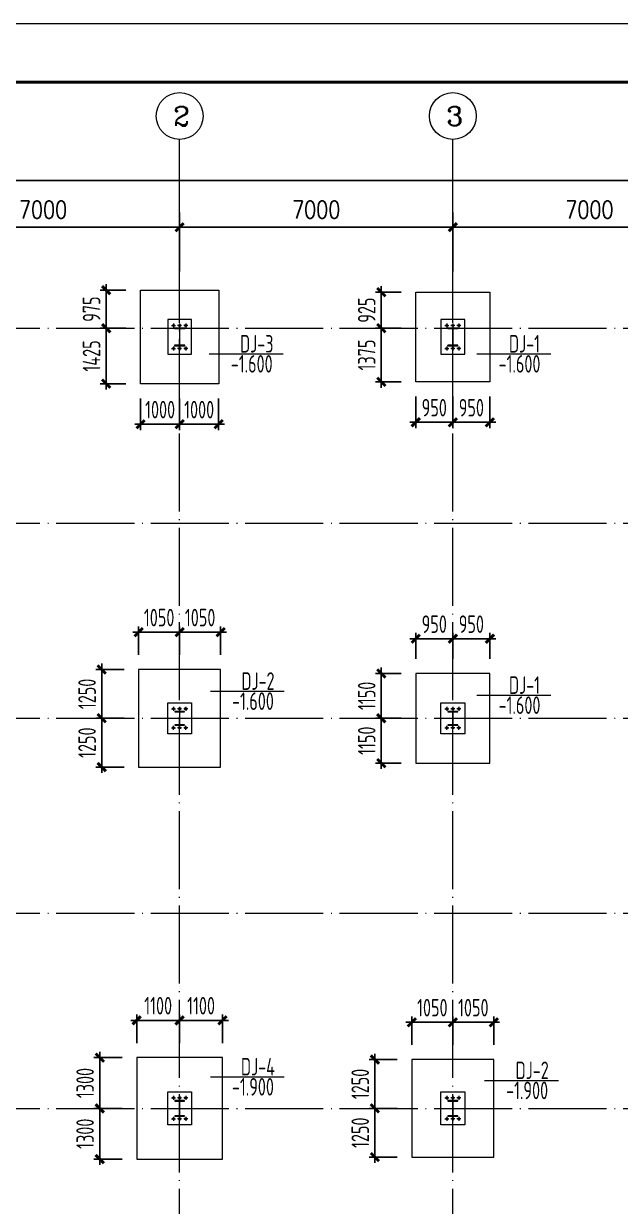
# Model space of a CAD drawing. Header units: millimetres. Extents: x 19781 to 898973, y -947928 to -267362.
# Drawn here: x 39746 to 55034, y -352009 to -321690 of the extents above; entities that cross this region are included whole.
import ezdxf
from ezdxf.enums import TextEntityAlignment as Align

# ---------------------------------------------------------------- set-up
doc = ezdxf.new("R2010")
doc.units = ezdxf.units.MM
doc.header["$LTSCALE"] = 100
doc.linetypes.add('CENTERX2', pattern=[101.599999, 63.5, -12.7, 12.7, -12.7])
doc.linetypes.add('DOTE', pattern=[2.42, 2, -0.2, 0.02, -0.2])
doc.layers.get('0').update_dxf_attribs({"lineweight": 18})
for name, color, linetype, lineweight in [('10', 7, 'Continuous', 18), ('1000', 2, 'Continuous', 18), ('11000', 4, 'Continuous', 18), ('AXIS', 3, 'Continuous', 18), ('AXIS_TEXT', 7, 'Continuous', 18), ('BORDER', 7, 'Continuous', 18), ('DIM', 3, 'Continuous', 18), ('DOTE', 1, 'DOTE', 18), ('JC', 7, 'Continuous', 18), ('数字', 3, 'Continuous', 20), ('轴线', 1, 'CENTERX2', 13), ('钢柱', 4, 'Continuous', 20)]:
    doc.layers.add(name, color=color, linetype=linetype, lineweight=lineweight)
doc.styles.add('_TCH_AXIS', font='complex.shx', dxfattribs={"bigfont": 'gbcbig.shx'})
doc.styles.add('COMPLEX', font='complex.shx', dxfattribs={"bigfont": 'gbcbig.shx'})
doc.styles.add('dim_font', font='simplex.shx', dxfattribs={"width": 0.8, "bigfont": 'gbcbig.shx'})
doc.styles.add('TSSD_REIN', font='tssdeng.shx', dxfattribs={"width": 0.7, "bigfont": 'hztxt.shx'})
doc.dimstyles.new('DIMN150', dxfattribs={"dimscale": 1.5, "dimtxt": 300, "dimasz": 1, "dimexe": 250, "dimexo": 300, "dimgap": 150, "dimtad": 1, "dimdec": 0, "dimzin": 0, "dimdsep": 46, "dimtxsty": 'dim_font', "dimblk": '_CAXARROW', "dimcen": 0.09, "dimdle": 2, "dimclrt": 7, "dimadec": 0, "dimazin": 0, "dimtfac": 1, "dimtdec": 0, "dimtix": 1, "dimtmove": 2, "dimatfit": 3, "dimfxl": 1, "dimtolj": 1, "dimtzin": 0, "dimarcsym": 0})
doc.dimstyles.new('TSSD_100_100', dxfattribs={"dimtxt": 300, "dimasz": 100, "dimexe": 100, "dimexo": 250, "dimgap": 100, "dimtad": 1, "dimdec": 0, "dimzin": 0, "dimdsep": 46, "dimtxsty": 'TSSD_REIN', "dimblk": 'ARCHTICK', "dimcen": 0, "dimdle": 100, "dimclrt": 7, "dimadec": 0, "dimazin": 0, "dimtfac": 1, "dimtdec": 0, "dimtix": 1, "dimtmove": 2, "dimatfit": 3, "dimfxl": 1, "dimtolj": 1, "dimtzin": 0, "dimarcsym": 0})
pattern_1 = [(45, (0, 0), (-7.0710678, 7.0710678), []), (45, (0, 2.5), (-7.0710678, 7.0710678), [])]
pattern_2 = [(45, (0, 0), (-7.0710678, 7.0710678), []), (45, (0, 2.5), (-7.0710678, 7.0710678), [])]

# ---------------------------------------------------------------- blocks, each defined once
blk = doc.blocks.new('_DIMX')
blk.add_line((-150, 0), (150, 0))
blk.add_lwpolyline([(-70, -70, 50, 50, 0), (70, 70, 50, 50, 0)], format="xyseb")
blk = doc.blocks.new('*X1410')
at = {"layer": 'AXIS', "color": 0, "lineweight": -2, "transparency": 16777216}
for p, q in [((36742, -328047), (36742, -326534)), ((43742, -328047), (43742, -326534)), ((36744, -326909), (43741, -326909))]:
    blk.add_line(p, q, dxfattribs=at)
at = {"layer": 'AXIS', "color": 0, "lineweight": -2, "transparency": 16777216, "xscale": 1.5, "yscale": 1.5, "zscale": 1.5, "rotation": 180}
blk.add_blockref('_DIMX', (36742, -326909), dxfattribs=at)
at = {"layer": 'AXIS', "color": 0, "lineweight": -2, "transparency": 16777216, "xscale": 1.5, "yscale": 1.5, "zscale": 1.5}
blk.add_blockref('_DIMX', (43742, -326909), dxfattribs=at)
at = {"layer": 'AXIS', "color": 7, "transparency": 16777216, "insert": (40242, -326459), "char_height": 450, "width": 3805.71, "attachment_point": 5, "style": 'dim_font'}
blk.add_mtext('7000', dxfattribs=at)
blk = doc.blocks.new('_CAXARROW')
blk.add_hatch(color=0).paths.add_polyline_path([(0, 0), (-1, 0.125), (-1, -0.125)], flags=0)
blk = doc.blocks.new('*X1411')
at = {"layer": 'AXIS', "color": 0, "lineweight": -2, "transparency": 16777216}
for p, q in [((43742, -328047), (43742, -326534)), ((50742, -328047), (50742, -326534)), ((43744, -326909), (50741, -326909))]:
    blk.add_line(p, q, dxfattribs=at)
at = {"layer": 'AXIS', "color": 0, "lineweight": -2, "transparency": 16777216, "xscale": 1.5, "yscale": 1.5, "zscale": 1.5, "rotation": 180}
blk.add_blockref('_DIMX', (43742, -326909), dxfattribs=at)
at = {"layer": 'AXIS', "color": 0, "lineweight": -2, "transparency": 16777216, "xscale": 1.5, "yscale": 1.5, "zscale": 1.5}
blk.add_blockref('_DIMX', (50742, -326909), dxfattribs=at)
at = {"layer": 'AXIS', "color": 7, "transparency": 16777216, "insert": (47242, -326459), "char_height": 450, "width": 3805.71, "attachment_point": 5, "style": 'dim_font'}
blk.add_mtext('7000', dxfattribs=at)
blk = doc.blocks.new('*X1412')
at = {"layer": 'AXIS', "color": 0, "lineweight": -2, "transparency": 16777216}
for p, q in [((50742, -328047), (50742, -326534)), ((57742, -328047), (57742, -326534)), ((50744, -326909), (57741, -326909))]:
    blk.add_line(p, q, dxfattribs=at)
at = {"layer": 'AXIS', "color": 0, "lineweight": -2, "transparency": 16777216, "xscale": 1.5, "yscale": 1.5, "zscale": 1.5, "rotation": 180}
blk.add_blockref('_DIMX', (50742, -326909), dxfattribs=at)
at = {"layer": 'AXIS', "color": 0, "lineweight": -2, "transparency": 16777216, "xscale": 1.5, "yscale": 1.5, "zscale": 1.5}
blk.add_blockref('_DIMX', (57742, -326909), dxfattribs=at)
at = {"layer": 'AXIS', "color": 7, "transparency": 16777216, "insert": (54242, -326459), "char_height": 450, "width": 3805.71, "attachment_point": 5, "style": 'dim_font'}
blk.add_mtext('7000', dxfattribs=at)
blk = doc.blocks.new('_AXISO')
blk.add_circle((0, 0), 0.5)
at = {"layer": 'AXIS_TEXT', "style": 'COMPLEX', "width": 1.04167}
blk.add_attdef('A', (-0.25, -0.28), '', height=0.56, dxfattribs=at)
blk = doc.blocks.new('*X1425')
at = {"layer": 'AXIS', "color": 0, "lineweight": -2, "transparency": 16777216}
for p, q in [((36742, -327747), (36742, -325334)), ((134742, -327747), (134742, -325334)), ((36744, -325709), (134741, -325709))]:
    blk.add_line(p, q, dxfattribs=at)
at = {"layer": 'AXIS', "color": 0, "lineweight": -2, "transparency": 16777216, "xscale": 1.5, "yscale": 1.5, "zscale": 1.5, "rotation": 180}
blk.add_blockref('_DIMX', (36742, -325709), dxfattribs=at)
at = {"layer": 'AXIS', "color": 0, "lineweight": -2, "transparency": 16777216, "xscale": 1.5, "yscale": 1.5, "zscale": 1.5}
blk.add_blockref('_DIMX', (134742, -325709), dxfattribs=at)
at = {"layer": 'AXIS', "color": 7, "transparency": 16777216, "insert": (85742, -325259), "char_height": 450, "width": 4834.29, "attachment_point": 5, "style": 'dim_font'}
blk.add_mtext('98000', dxfattribs=at)
blk = doc.blocks.new('_ArchTick_0')
at = {"color": 0, "linetype": 'ByBlock'}
blk.add_lwpolyline([(-0.71, -0.71, 0.5, 0.5, 0), (0.71, 0.71, 0.5, 0.5, 0)], format="xyseb", dxfattribs=at)
blk = doc.blocks.new('*X1435')
at = {"layer": 'DIM', "color": 0, "lineweight": -2, "ltscale": 100, "transparency": 16777216}
for p, q in [((49417, -329497), (48760, -329497)), ((48910, -329347), (48910, -331022)), ((49417, -330872), (48760, -330872))]:
    blk.add_line(p, q, dxfattribs=at)
at = {"layer": 'DIM', "color": 0, "lineweight": -2, "ltscale": 100, "transparency": 16777216, "xscale": 150, "yscale": 150, "zscale": 150}
for p, rotation in [((48910, -329497), 90), ((48910, -330872), 270)]:
    blk.add_blockref('_ArchTick_0', p, dxfattribs=dict(at, rotation=rotation))
at = {"layer": 'DIM', "color": 7, "ltscale": 100, "transparency": 16777216, "insert": (48535, -330184), "char_height": 450, "width": 3195, "attachment_point": 5, "rotation": 90, "style": 'TSSD_REIN'}
blk.add_mtext('1375', dxfattribs=at)
blk = doc.blocks.new('_ARCHTICK')
at = {"color": 0, "linetype": 'ByBlock', "const_width": 0.5}
blk.add_lwpolyline([(-0.5, -0.5), (0.5, 0.5)], dxfattribs=at)
blk = doc.blocks.new('*X1436')
at = {"layer": 'DIM', "color": 0, "lineweight": -2, "ltscale": 100, "transparency": 16777216}
for p, q in [((50742, -331247), (50742, -332060)), ((51692, -331247), (51692, -332060)), ((50742, -331910), (50592, -331910)), ((50742, -331910), (51692, -331910)), ((51692, -331910), (51842, -331910))]:
    blk.add_line(p, q, dxfattribs=at)
at = {"layer": 'DIM', "color": 0, "lineweight": -2, "ltscale": 100, "transparency": 16777216, "xscale": 150, "yscale": 150, "zscale": 150}
blk.add_blockref('_ArchTick_0', (50742, -331910), dxfattribs=at)
at = {"layer": 'DIM', "color": 0, "lineweight": -2, "ltscale": 100, "transparency": 16777216, "xscale": 150, "yscale": 150, "zscale": 150, "rotation": 180}
blk.add_blockref('_ArchTick_0', (51692, -331910), dxfattribs=at)
at = {"layer": 'DIM', "color": 7, "ltscale": 100, "transparency": 16777216, "insert": (51217, -331535), "char_height": 450, "width": 2430, "attachment_point": 5, "style": 'TSSD_REIN'}
blk.add_mtext('950', dxfattribs=at)
blk = doc.blocks.new('*X1437')
at = {"layer": 'DIM', "color": 0, "lineweight": -2, "ltscale": 100, "transparency": 16777216}
for p, q in [((49792, -331247), (49792, -332060)), ((50742, -331247), (50742, -332060)), ((49792, -331910), (49642, -331910)), ((49792, -331910), (50742, -331910)), ((50742, -331910), (50892, -331910))]:
    blk.add_line(p, q, dxfattribs=at)
at = {"layer": 'DIM', "color": 0, "lineweight": -2, "ltscale": 100, "transparency": 16777216, "xscale": 150, "yscale": 150, "zscale": 150}
blk.add_blockref('_ArchTick_0', (49792, -331910), dxfattribs=at)
at = {"layer": 'DIM', "color": 0, "lineweight": -2, "ltscale": 100, "transparency": 16777216, "xscale": 150, "yscale": 150, "zscale": 150, "rotation": 180}
blk.add_blockref('_ArchTick_0', (50742, -331910), dxfattribs=at)
at = {"layer": 'DIM', "color": 7, "ltscale": 100, "transparency": 16777216, "insert": (50267, -331535), "char_height": 450, "width": 2430, "attachment_point": 5, "style": 'TSSD_REIN'}
blk.add_mtext('950', dxfattribs=at)
blk = doc.blocks.new('*X1438')
at = {"layer": 'DIM', "color": 0, "lineweight": -2, "ltscale": 100, "transparency": 16777216}
for p, q in [((49417, -328572), (48760, -328572)), ((48910, -328572), (48910, -328422)), ((48910, -328572), (48910, -329497)), ((49417, -329497), (48760, -329497)), ((48910, -329497), (48910, -329647))]:
    blk.add_line(p, q, dxfattribs=at)
at = {"layer": 'DIM', "color": 0, "lineweight": -2, "ltscale": 100, "transparency": 16777216, "xscale": 150, "yscale": 150, "zscale": 150}
for p, rotation in [((48910, -328572), 270), ((48910, -329497), 90)]:
    blk.add_blockref('_ArchTick_0', p, dxfattribs=dict(at, rotation=rotation))
at = {"layer": 'DIM', "color": 7, "ltscale": 100, "transparency": 16777216, "insert": (48535, -329034), "char_height": 450, "width": 2430, "attachment_point": 5, "rotation": 90, "style": 'TSSD_REIN'}
blk.add_mtext('925', dxfattribs=at)
blk = doc.blocks.new('*X1445')
at = {"layer": 'DIM', "color": 0, "lineweight": -2, "ltscale": 100, "transparency": 16777216}
for p, q in [((49792, -337972), (49792, -337309)), ((50742, -337972), (50742, -337309)), ((49792, -337459), (49642, -337459)), ((49792, -337459), (50742, -337459)), ((50742, -337459), (50892, -337459))]:
    blk.add_line(p, q, dxfattribs=at)
at = {"layer": 'DIM', "color": 0, "lineweight": -2, "ltscale": 100, "transparency": 16777216, "xscale": 150, "yscale": 150, "zscale": 150}
blk.add_blockref('_ArchTick_0', (49792, -337459), dxfattribs=at)
at = {"layer": 'DIM', "color": 0, "lineweight": -2, "ltscale": 100, "transparency": 16777216, "xscale": 150, "yscale": 150, "zscale": 150, "rotation": 180}
blk.add_blockref('_ArchTick_0', (50742, -337459), dxfattribs=at)
at = {"layer": 'DIM', "color": 7, "ltscale": 100, "transparency": 16777216, "insert": (50267, -337084), "char_height": 450, "width": 2430, "attachment_point": 5, "style": 'TSSD_REIN'}
blk.add_mtext('950', dxfattribs=at)
blk = doc.blocks.new('*X1446')
at = {"layer": 'DIM', "color": 0, "lineweight": -2, "ltscale": 100, "transparency": 16777216}
for p, q in [((49417, -339497), (48760, -339497)), ((48910, -339347), (48910, -340797)), ((49417, -340647), (48760, -340647))]:
    blk.add_line(p, q, dxfattribs=at)
at = {"layer": 'DIM', "color": 0, "lineweight": -2, "ltscale": 100, "transparency": 16777216, "xscale": 150, "yscale": 150, "zscale": 150}
for p, rotation in [((48910, -339497), 90), ((48910, -340647), 270)]:
    blk.add_blockref('_ArchTick_0', p, dxfattribs=dict(at, rotation=rotation))
at = {"layer": 'DIM', "color": 7, "ltscale": 100, "transparency": 16777216, "insert": (48535, -340072), "char_height": 450, "width": 3195, "attachment_point": 5, "rotation": 90, "style": 'TSSD_REIN'}
blk.add_mtext('1150', dxfattribs=at)
blk = doc.blocks.new('*X1447')
at = {"layer": 'DIM', "color": 0, "lineweight": -2, "ltscale": 100, "transparency": 16777216}
for p, q in [((50742, -337972), (50742, -337309)), ((51692, -337972), (51692, -337309)), ((50742, -337459), (50592, -337459)), ((50742, -337459), (51692, -337459)), ((51692, -337459), (51842, -337459))]:
    blk.add_line(p, q, dxfattribs=at)
at = {"layer": 'DIM', "color": 0, "lineweight": -2, "ltscale": 100, "transparency": 16777216, "xscale": 150, "yscale": 150, "zscale": 150}
blk.add_blockref('_ArchTick_0', (50742, -337459), dxfattribs=at)
at = {"layer": 'DIM', "color": 0, "lineweight": -2, "ltscale": 100, "transparency": 16777216, "xscale": 150, "yscale": 150, "zscale": 150, "rotation": 180}
blk.add_blockref('_ArchTick_0', (51692, -337459), dxfattribs=at)
at = {"layer": 'DIM', "color": 7, "ltscale": 100, "transparency": 16777216, "insert": (51217, -337084), "char_height": 450, "width": 2430, "attachment_point": 5, "style": 'TSSD_REIN'}
blk.add_mtext('950', dxfattribs=at)
blk = doc.blocks.new('*X1448')
at = {"layer": 'DIM', "color": 0, "lineweight": -2, "ltscale": 100, "transparency": 16777216}
for p, q in [((49417, -338347), (48760, -338347)), ((48910, -338197), (48910, -339647)), ((49417, -339497), (48760, -339497))]:
    blk.add_line(p, q, dxfattribs=at)
at = {"layer": 'DIM', "color": 0, "lineweight": -2, "ltscale": 100, "transparency": 16777216, "xscale": 150, "yscale": 150, "zscale": 150}
for p, rotation in [((48910, -338347), 90), ((48910, -339497), 270)]:
    blk.add_blockref('_ArchTick_0', p, dxfattribs=dict(at, rotation=rotation))
at = {"layer": 'DIM', "color": 7, "ltscale": 100, "transparency": 16777216, "insert": (48535, -338922), "char_height": 450, "width": 3195, "attachment_point": 5, "rotation": 90, "style": 'TSSD_REIN'}
blk.add_mtext('1150', dxfattribs=at)
blk = doc.blocks.new('*X1449')
at = {"layer": 'DIM', "color": 0, "lineweight": -2, "ltscale": 100, "transparency": 16777216}
for p, q in [((49692, -347872), (49692, -347141)), ((50742, -347872), (50742, -347141)), ((49692, -347291), (49542, -347291)), ((49692, -347291), (50742, -347291)), ((50742, -347291), (50892, -347291))]:
    blk.add_line(p, q, dxfattribs=at)
at = {"layer": 'DIM', "color": 0, "lineweight": -2, "ltscale": 100, "transparency": 16777216, "xscale": 150, "yscale": 150, "zscale": 150}
blk.add_blockref('_ArchTick_0', (49692, -347291), dxfattribs=at)
at = {"layer": 'DIM', "color": 0, "lineweight": -2, "ltscale": 100, "transparency": 16777216, "xscale": 150, "yscale": 150, "zscale": 150, "rotation": 180}
blk.add_blockref('_ArchTick_0', (50742, -347291), dxfattribs=at)
at = {"layer": 'DIM', "color": 7, "ltscale": 100, "transparency": 16777216, "insert": (50217, -346916), "char_height": 450, "width": 3195, "attachment_point": 5, "style": 'TSSD_REIN'}
blk.add_mtext('1050', dxfattribs=at)
blk = doc.blocks.new('*X1450')
at = {"layer": 'DIM', "color": 0, "lineweight": -2, "ltscale": 100, "transparency": 16777216}
for p, q in [((49317, -348247), (48595, -348247)), ((48745, -348097), (48745, -349647)), ((49317, -349497), (48595, -349497))]:
    blk.add_line(p, q, dxfattribs=at)
at = {"layer": 'DIM', "color": 0, "lineweight": -2, "ltscale": 100, "transparency": 16777216, "xscale": 150, "yscale": 150, "zscale": 150}
for p, rotation in [((48745, -348247), 90), ((48745, -349497), 270)]:
    blk.add_blockref('_ArchTick_0', p, dxfattribs=dict(at, rotation=rotation))
at = {"layer": 'DIM', "color": 7, "ltscale": 100, "transparency": 16777216, "insert": (48370, -348872), "char_height": 450, "width": 3195, "attachment_point": 5, "rotation": 90, "style": 'TSSD_REIN'}
blk.add_mtext('1250', dxfattribs=at)
blk = doc.blocks.new('*X1451')
at = {"layer": 'DIM', "color": 0, "lineweight": -2, "ltscale": 100, "transparency": 16777216}
for p, q in [((50742, -347872), (50742, -347141)), ((51792, -347872), (51792, -347141)), ((50742, -347291), (50592, -347291)), ((50742, -347291), (51792, -347291)), ((51792, -347291), (51942, -347291))]:
    blk.add_line(p, q, dxfattribs=at)
at = {"layer": 'DIM', "color": 0, "lineweight": -2, "ltscale": 100, "transparency": 16777216, "xscale": 150, "yscale": 150, "zscale": 150}
blk.add_blockref('_ArchTick_0', (50742, -347291), dxfattribs=at)
at = {"layer": 'DIM', "color": 0, "lineweight": -2, "ltscale": 100, "transparency": 16777216, "xscale": 150, "yscale": 150, "zscale": 150, "rotation": 180}
blk.add_blockref('_ArchTick_0', (51792, -347291), dxfattribs=at)
at = {"layer": 'DIM', "color": 7, "ltscale": 100, "transparency": 16777216, "insert": (51267, -346916), "char_height": 450, "width": 3195, "attachment_point": 5, "style": 'TSSD_REIN'}
blk.add_mtext('1050', dxfattribs=at)
blk = doc.blocks.new('*X1452')
at = {"layer": 'DIM', "color": 0, "lineweight": -2, "ltscale": 100, "transparency": 16777216}
for p, q in [((49317, -349497), (48595, -349497)), ((48745, -349347), (48745, -350897)), ((49317, -350747), (48595, -350747))]:
    blk.add_line(p, q, dxfattribs=at)
at = {"layer": 'DIM', "color": 0, "lineweight": -2, "ltscale": 100, "transparency": 16777216, "xscale": 150, "yscale": 150, "zscale": 150}
for p, rotation in [((48745, -349497), 90), ((48745, -350747), 270)]:
    blk.add_blockref('_ArchTick_0', p, dxfattribs=dict(at, rotation=rotation))
at = {"layer": 'DIM', "color": 7, "ltscale": 100, "transparency": 16777216, "insert": (48370, -350122), "char_height": 450, "width": 3195, "attachment_point": 5, "rotation": 90, "style": 'TSSD_REIN'}
blk.add_mtext('1250', dxfattribs=at)
blk = doc.blocks.new('*X1651')
at = {"layer": 'DIM', "color": 0, "lineweight": -2, "ltscale": 100, "transparency": 16777216}
for p, q in [((42367, -329497), (41710, -329497)), ((41860, -329347), (41860, -331072)), ((42367, -330922), (41710, -330922))]:
    blk.add_line(p, q, dxfattribs=at)
at = {"layer": 'DIM', "color": 0, "lineweight": -2, "ltscale": 100, "transparency": 16777216, "xscale": 150, "yscale": 150, "zscale": 150}
for p, rotation in [((41860, -329497), 90), ((41860, -330922), 270)]:
    blk.add_blockref('_ArchTick_0', p, dxfattribs=dict(at, rotation=rotation))
at = {"layer": 'DIM', "color": 7, "ltscale": 100, "transparency": 16777216, "insert": (41485, -330209), "char_height": 450, "width": 3195, "attachment_point": 5, "rotation": 90, "style": 'TSSD_REIN'}
blk.add_mtext('1425', dxfattribs=at)
blk = doc.blocks.new('*X1652')
at = {"layer": 'DIM', "color": 0, "lineweight": -2, "ltscale": 100, "transparency": 16777216}
for p, q in [((43742, -331297), (43742, -332110)), ((44742, -331297), (44742, -332110)), ((43742, -331960), (43592, -331960)), ((43742, -331960), (44742, -331960)), ((44742, -331960), (44892, -331960))]:
    blk.add_line(p, q, dxfattribs=at)
at = {"layer": 'DIM', "color": 0, "lineweight": -2, "ltscale": 100, "transparency": 16777216, "xscale": 150, "yscale": 150, "zscale": 150}
blk.add_blockref('_ArchTick_0', (43742, -331960), dxfattribs=at)
at = {"layer": 'DIM', "color": 0, "lineweight": -2, "ltscale": 100, "transparency": 16777216, "xscale": 150, "yscale": 150, "zscale": 150, "rotation": 180}
blk.add_blockref('_ArchTick_0', (44742, -331960), dxfattribs=at)
at = {"layer": 'DIM', "color": 7, "ltscale": 100, "transparency": 16777216, "insert": (44242, -331585), "char_height": 450, "width": 3195, "attachment_point": 5, "style": 'TSSD_REIN'}
blk.add_mtext('1000', dxfattribs=at)
blk = doc.blocks.new('*X1653')
at = {"layer": 'DIM', "color": 0, "lineweight": -2, "ltscale": 100, "transparency": 16777216}
for p, q in [((42742, -331297), (42742, -332110)), ((43742, -331297), (43742, -332110)), ((42742, -331960), (42592, -331960)), ((42742, -331960), (43742, -331960)), ((43742, -331960), (43892, -331960))]:
    blk.add_line(p, q, dxfattribs=at)
at = {"layer": 'DIM', "color": 0, "lineweight": -2, "ltscale": 100, "transparency": 16777216, "xscale": 150, "yscale": 150, "zscale": 150}
blk.add_blockref('_ArchTick_0', (42742, -331960), dxfattribs=at)
at = {"layer": 'DIM', "color": 0, "lineweight": -2, "ltscale": 100, "transparency": 16777216, "xscale": 150, "yscale": 150, "zscale": 150, "rotation": 180}
blk.add_blockref('_ArchTick_0', (43742, -331960), dxfattribs=at)
at = {"layer": 'DIM', "color": 7, "ltscale": 100, "transparency": 16777216, "insert": (43242, -331585), "char_height": 450, "width": 3195, "attachment_point": 5, "style": 'TSSD_REIN'}
blk.add_mtext('1000', dxfattribs=at)
blk = doc.blocks.new('*X1654')
at = {"layer": 'DIM', "color": 0, "lineweight": -2, "ltscale": 100, "transparency": 16777216}
for p, q in [((42367, -328522), (41710, -328522)), ((41860, -328372), (41860, -329647)), ((42367, -329497), (41710, -329497))]:
    blk.add_line(p, q, dxfattribs=at)
at = {"layer": 'DIM', "color": 0, "lineweight": -2, "ltscale": 100, "transparency": 16777216, "xscale": 150, "yscale": 150, "zscale": 150}
for p, rotation in [((41860, -328522), 90), ((41860, -329497), 270)]:
    blk.add_blockref('_ArchTick_0', p, dxfattribs=dict(at, rotation=rotation))
at = {"layer": 'DIM', "color": 7, "ltscale": 100, "transparency": 16777216, "insert": (41485, -329009), "char_height": 450, "width": 2430, "attachment_point": 5, "rotation": 90, "style": 'TSSD_REIN'}
blk.add_mtext('975', dxfattribs=at)
blk = doc.blocks.new('*X1663')
at = {"layer": 'DIM', "color": 0, "lineweight": -2, "ltscale": 100, "transparency": 16777216}
for p, q in [((42692, -337291), (42542, -337291)), ((42692, -337872), (42692, -337141)), ((42692, -337291), (43742, -337291)), ((43742, -337872), (43742, -337141)), ((43742, -337291), (43892, -337291))]:
    blk.add_line(p, q, dxfattribs=at)
at = {"layer": 'DIM', "color": 0, "lineweight": -2, "ltscale": 100, "transparency": 16777216, "xscale": 150, "yscale": 150, "zscale": 150}
blk.add_blockref('_ArchTick_0', (42692, -337291), dxfattribs=at)
at = {"layer": 'DIM', "color": 0, "lineweight": -2, "ltscale": 100, "transparency": 16777216, "xscale": 150, "yscale": 150, "zscale": 150, "rotation": 180}
blk.add_blockref('_ArchTick_0', (43742, -337291), dxfattribs=at)
at = {"layer": 'DIM', "color": 7, "ltscale": 100, "transparency": 16777216, "insert": (43217, -336916), "char_height": 450, "width": 3195, "attachment_point": 5, "style": 'TSSD_REIN'}
blk.add_mtext('1050', dxfattribs=at)
blk = doc.blocks.new('*X1664')
at = {"layer": 'DIM', "color": 0, "lineweight": -2, "ltscale": 100, "transparency": 16777216}
for p, q in [((42317, -338247), (41595, -338247)), ((41745, -338097), (41745, -339647)), ((42317, -339497), (41595, -339497))]:
    blk.add_line(p, q, dxfattribs=at)
at = {"layer": 'DIM', "color": 0, "lineweight": -2, "ltscale": 100, "transparency": 16777216, "xscale": 150, "yscale": 150, "zscale": 150}
for p, rotation in [((41745, -338247), 90), ((41745, -339497), 270)]:
    blk.add_blockref('_ArchTick_0', p, dxfattribs=dict(at, rotation=rotation))
at = {"layer": 'DIM', "color": 7, "ltscale": 100, "transparency": 16777216, "insert": (41370, -338872), "char_height": 450, "width": 3195, "attachment_point": 5, "rotation": 90, "style": 'TSSD_REIN'}
blk.add_mtext('1250', dxfattribs=at)
blk = doc.blocks.new('*X1665')
at = {"layer": 'DIM', "color": 0, "lineweight": -2, "ltscale": 100, "transparency": 16777216}
for p, q in [((43742, -337291), (43592, -337291)), ((43742, -337872), (43742, -337141)), ((43742, -337291), (44792, -337291)), ((44792, -337872), (44792, -337141)), ((44792, -337291), (44942, -337291))]:
    blk.add_line(p, q, dxfattribs=at)
at = {"layer": 'DIM', "color": 0, "lineweight": -2, "ltscale": 100, "transparency": 16777216, "xscale": 150, "yscale": 150, "zscale": 150}
blk.add_blockref('_ArchTick_0', (43742, -337291), dxfattribs=at)
at = {"layer": 'DIM', "color": 0, "lineweight": -2, "ltscale": 100, "transparency": 16777216, "xscale": 150, "yscale": 150, "zscale": 150, "rotation": 180}
blk.add_blockref('_ArchTick_0', (44792, -337291), dxfattribs=at)
at = {"layer": 'DIM', "color": 7, "ltscale": 100, "transparency": 16777216, "insert": (44267, -336916), "char_height": 450, "width": 3195, "attachment_point": 5, "style": 'TSSD_REIN'}
blk.add_mtext('1050', dxfattribs=at)
blk = doc.blocks.new('*X1666')
at = {"layer": 'DIM', "color": 0, "lineweight": -2, "ltscale": 100, "transparency": 16777216}
for p, q in [((42317, -339497), (41595, -339497)), ((41745, -339347), (41745, -340897)), ((42317, -340747), (41595, -340747))]:
    blk.add_line(p, q, dxfattribs=at)
at = {"layer": 'DIM', "color": 0, "lineweight": -2, "ltscale": 100, "transparency": 16777216, "xscale": 150, "yscale": 150, "zscale": 150}
for p, rotation in [((41745, -339497), 90), ((41745, -340747), 270)]:
    blk.add_blockref('_ArchTick_0', p, dxfattribs=dict(at, rotation=rotation))
at = {"layer": 'DIM', "color": 7, "ltscale": 100, "transparency": 16777216, "insert": (41370, -340122), "char_height": 450, "width": 3195, "attachment_point": 5, "rotation": 90, "style": 'TSSD_REIN'}
blk.add_mtext('1250', dxfattribs=at)
blk = doc.blocks.new('*X1667')
at = {"layer": 'DIM', "color": 0, "lineweight": -2, "ltscale": 100, "transparency": 16777216}
for p, q in [((43742, -347822), (43742, -347091)), ((44842, -347822), (44842, -347091)), ((43742, -347241), (43592, -347241)), ((43742, -347241), (44842, -347241)), ((44842, -347241), (44992, -347241))]:
    blk.add_line(p, q, dxfattribs=at)
at = {"layer": 'DIM', "color": 0, "lineweight": -2, "ltscale": 100, "transparency": 16777216, "xscale": 150, "yscale": 150, "zscale": 150}
blk.add_blockref('_ArchTick_0', (43742, -347241), dxfattribs=at)
at = {"layer": 'DIM', "color": 0, "lineweight": -2, "ltscale": 100, "transparency": 16777216, "xscale": 150, "yscale": 150, "zscale": 150, "rotation": 180}
blk.add_blockref('_ArchTick_0', (44842, -347241), dxfattribs=at)
at = {"layer": 'DIM', "color": 7, "ltscale": 100, "transparency": 16777216, "insert": (44292, -346866), "char_height": 450, "width": 3195, "attachment_point": 5, "style": 'TSSD_REIN'}
blk.add_mtext('1100', dxfattribs=at)
blk = doc.blocks.new('*X1668')
at = {"layer": 'DIM', "color": 0, "lineweight": -2, "ltscale": 100, "transparency": 16777216}
for p, q in [((41695, -348047), (41695, -349647)), ((42267, -348197), (41545, -348197)), ((42267, -349497), (41545, -349497))]:
    blk.add_line(p, q, dxfattribs=at)
at = {"layer": 'DIM', "color": 0, "lineweight": -2, "ltscale": 100, "transparency": 16777216, "xscale": 150, "yscale": 150, "zscale": 150}
for p, rotation in [((41695, -348197), 90), ((41695, -349497), 270)]:
    blk.add_blockref('_ArchTick_0', p, dxfattribs=dict(at, rotation=rotation))
at = {"layer": 'DIM', "color": 7, "ltscale": 100, "transparency": 16777216, "insert": (41320, -348847), "char_height": 450, "width": 3195, "attachment_point": 5, "rotation": 90, "style": 'TSSD_REIN'}
blk.add_mtext('1300', dxfattribs=at)
blk = doc.blocks.new('*X1669')
at = {"layer": 'DIM', "color": 0, "lineweight": -2, "ltscale": 100, "transparency": 16777216}
for p, q in [((42642, -347822), (42642, -347091)), ((43742, -347822), (43742, -347091)), ((42642, -347241), (42492, -347241)), ((42642, -347241), (43742, -347241)), ((43742, -347241), (43892, -347241))]:
    blk.add_line(p, q, dxfattribs=at)
at = {"layer": 'DIM', "color": 0, "lineweight": -2, "ltscale": 100, "transparency": 16777216, "xscale": 150, "yscale": 150, "zscale": 150}
blk.add_blockref('_ArchTick_0', (42642, -347241), dxfattribs=at)
at = {"layer": 'DIM', "color": 0, "lineweight": -2, "ltscale": 100, "transparency": 16777216, "xscale": 150, "yscale": 150, "zscale": 150, "rotation": 180}
blk.add_blockref('_ArchTick_0', (43742, -347241), dxfattribs=at)
at = {"layer": 'DIM', "color": 7, "ltscale": 100, "transparency": 16777216, "insert": (43192, -346866), "char_height": 450, "width": 3195, "attachment_point": 5, "style": 'TSSD_REIN'}
blk.add_mtext('1100', dxfattribs=at)
blk = doc.blocks.new('*X1670')
at = {"layer": 'DIM', "color": 0, "lineweight": -2, "ltscale": 100, "transparency": 16777216}
for p, q in [((42267, -349497), (41545, -349497)), ((41695, -349347), (41695, -350947)), ((42267, -350797), (41545, -350797))]:
    blk.add_line(p, q, dxfattribs=at)
at = {"layer": 'DIM', "color": 0, "lineweight": -2, "ltscale": 100, "transparency": 16777216, "xscale": 150, "yscale": 150, "zscale": 150}
for p, rotation in [((41695, -349497), 90), ((41695, -350797), 270)]:
    blk.add_blockref('_ArchTick_0', p, dxfattribs=dict(at, rotation=rotation))
at = {"layer": 'DIM', "color": 7, "ltscale": 100, "transparency": 16777216, "insert": (41320, -350147), "char_height": 450, "width": 3195, "attachment_point": 5, "rotation": 90, "style": 'TSSD_REIN'}
blk.add_mtext('1300', dxfattribs=at)

msp = doc.modelspace()

# ---------------------------------------------------------------- hatches: boundary and pattern name
h = msp.add_hatch(color=256)
edge = h.paths.add_edge_path(flags=0)
edge.add_arc((43587.21, -329427), 26, 0, 360)
h = msp.add_hatch(color=256)
edge = h.paths.add_edge_path(flags=0)
edge.add_arc((43742.21, -329427), 26, 0, 360)
h = msp.add_hatch(color=256)
edge = h.paths.add_edge_path(flags=0)
edge.add_arc((43897.21, -329427), 26, 0, 360)
h = msp.add_hatch(color=256)
edge = h.paths.add_edge_path(flags=0)
edge.add_arc((50587.21, -329427), 26, 0, 360)
h = msp.add_hatch(color=256)
edge = h.paths.add_edge_path(flags=0)
edge.add_arc((50742.21, -329427), 26, 0, 360)
h = msp.add_hatch(color=256)
edge = h.paths.add_edge_path(flags=0)
edge.add_arc((50897.21, -329427), 26, 0, 360)
h = msp.add_hatch(color=256)
edge = h.paths.add_edge_path(flags=0)
edge.add_arc((43587.21, -330017), 26, 0, 360)
h = msp.add_hatch(color=256)
edge = h.paths.add_edge_path(flags=0)
edge.add_arc((43742.21, -330017), 26, 0, 360)
h = msp.add_hatch(color=256)
edge = h.paths.add_edge_path(flags=0)
edge.add_arc((43897.21, -330017), 26, 0, 360)
h = msp.add_hatch(color=256)
edge = h.paths.add_edge_path(flags=0)
edge.add_arc((50587.21, -330017), 26, 0, 360)
h = msp.add_hatch(color=256)
edge = h.paths.add_edge_path(flags=0)
edge.add_arc((50742.21, -330017), 26, 0, 360)
h = msp.add_hatch(color=256)
edge = h.paths.add_edge_path(flags=0)
edge.add_arc((50897.21, -330017), 26, 0, 360)
h = msp.add_hatch(color=256)
edge = h.paths.add_edge_path(flags=0)
edge.add_arc((43587.21, -339252), 26, 0, 360)
h = msp.add_hatch(color=256)
edge = h.paths.add_edge_path(flags=0)
edge.add_arc((43742.21, -339252), 26, 0, 360)
h = msp.add_hatch(color=256)
edge = h.paths.add_edge_path(flags=0)
edge.add_arc((43897.21, -339252), 26, 0, 360)
h = msp.add_hatch(color=256)
edge = h.paths.add_edge_path(flags=0)
edge.add_arc((50587.21, -339252), 26, 0, 360)
h = msp.add_hatch(color=256)
edge = h.paths.add_edge_path(flags=0)
edge.add_arc((50742.21, -339252), 26, 0, 360)
h = msp.add_hatch(color=256)
edge = h.paths.add_edge_path(flags=0)
edge.add_arc((50897.21, -339252), 26, 0, 360)
h = msp.add_hatch(color=256)
edge = h.paths.add_edge_path(flags=0)
edge.add_arc((43587.21, -339742), 26, 0, 360)
h = msp.add_hatch(color=256)
edge = h.paths.add_edge_path(flags=0)
edge.add_arc((43742.21, -339742), 26, 0, 360)
h = msp.add_hatch(color=256)
edge = h.paths.add_edge_path(flags=0)
edge.add_arc((43897.21, -339742), 26, 0, 360)
h = msp.add_hatch(color=256)
edge = h.paths.add_edge_path(flags=0)
edge.add_arc((50587.21, -339742), 26, 0, 360)
h = msp.add_hatch(color=256)
edge = h.paths.add_edge_path(flags=0)
edge.add_arc((50742.21, -339742), 26, 0, 360)
h = msp.add_hatch(color=256)
edge = h.paths.add_edge_path(flags=0)
edge.add_arc((50897.21, -339742), 26, 0, 360)
h = msp.add_hatch(color=256)
edge = h.paths.add_edge_path(flags=0)
edge.add_arc((43587.21, -349227), 26, 0, 360)
h = msp.add_hatch(color=256)
edge = h.paths.add_edge_path(flags=0)
edge.add_arc((43742.21, -349227), 26, 0, 360)
h = msp.add_hatch(color=256)
edge = h.paths.add_edge_path(flags=0)
edge.add_arc((43897.21, -349227), 26, 0, 360)
h = msp.add_hatch(color=256)
edge = h.paths.add_edge_path(flags=0)
edge.add_arc((50587.21, -349227), 26, 0, 360)
h = msp.add_hatch(color=256)
edge = h.paths.add_edge_path(flags=0)
edge.add_arc((50742.21, -349227), 26, 0, 360)
h = msp.add_hatch(color=256)
edge = h.paths.add_edge_path(flags=0)
edge.add_arc((50897.21, -349227), 26, 0, 360)
h = msp.add_hatch(color=256)
edge = h.paths.add_edge_path(flags=0)
edge.add_arc((43587.21, -349767), 26, 0, 360)
h = msp.add_hatch(color=256)
edge = h.paths.add_edge_path(flags=0)
edge.add_arc((43742.21, -349767), 26, 0, 360)
h = msp.add_hatch(color=256)
edge = h.paths.add_edge_path(flags=0)
edge.add_arc((43897.21, -349767), 26, 0, 360)
h = msp.add_hatch(color=256)
edge = h.paths.add_edge_path(flags=0)
edge.add_arc((50587.21, -349767), 26, 0, 360)
h = msp.add_hatch(color=256)
edge = h.paths.add_edge_path(flags=0)
edge.add_arc((50742.21, -349767), 26, 0, 360)
h = msp.add_hatch(color=256)
edge = h.paths.add_edge_path(flags=0)
edge.add_arc((50897.21, -349767), 26, 0, 360)
at = {"layer": '10', "ltscale": 100}
h = msp.add_hatch(dxfattribs=at)
h.set_pattern_fill('金属', color=256, style=0, pattern_type=0)
h.set_pattern_definition(pattern_1)
h.paths.add_polyline_path([(43746.21, -329509), (43872.21, -329509), (43872.21, -329497), (43612.21, -329497), (43612.21, -329509), (43738.21, -329509), (43738.21, -329935), (43612.21, -329935), (43612.21, -329947), (43872.21, -329947), (43872.21, -329935), (43746.21, -329935)], flags=0)
h = msp.add_hatch(dxfattribs=at)
h.set_pattern_fill('金属', color=256, style=0, pattern_type=0)
h.set_pattern_definition(pattern_1)
h.paths.add_polyline_path([(50746.21, -329509), (50872.21, -329509), (50872.21, -329497), (50612.21, -329497), (50612.21, -329509), (50738.21, -329509), (50738.21, -329935), (50612.21, -329935), (50612.21, -329947), (50872.21, -329947), (50872.21, -329935), (50746.21, -329935)], flags=0)
h = msp.add_hatch(dxfattribs=at)
h.set_pattern_fill('金属', color=256, style=0, pattern_type=0)
h.set_pattern_definition(pattern_2)
h.paths.add_polyline_path([(43746.21, -339332), (43867.21, -339332), (43867.21, -339322), (43617.21, -339322), (43617.21, -339332), (43738.21, -339332), (43738.21, -339662), (43617.21, -339662), (43617.21, -339672), (43867.21, -339672), (43867.21, -339662), (43746.21, -339662)], flags=0)
h = msp.add_hatch(dxfattribs=at)
h.set_pattern_fill('金属', color=256, style=0, pattern_type=0)
h.set_pattern_definition(pattern_2)
h.paths.add_polyline_path([(50746.21, -339332), (50867.21, -339332), (50867.21, -339322), (50617.21, -339322), (50617.21, -339332), (50738.21, -339332), (50738.21, -339662), (50617.21, -339662), (50617.21, -339672), (50867.21, -339672), (50867.21, -339662), (50746.21, -339662)], flags=0)
h = msp.add_hatch(dxfattribs=at)
h.set_pattern_fill('金属', color=256, style=0, pattern_type=0)
h.set_pattern_definition(pattern_1)
h.paths.add_polyline_path([(43746.21, -349309), (43867.21, -349309), (43867.21, -349297), (43617.21, -349297), (43617.21, -349309), (43738.21, -349309), (43738.21, -349685), (43617.21, -349685), (43617.21, -349697), (43867.21, -349697), (43867.21, -349685), (43746.21, -349685)], flags=0)
h = msp.add_hatch(dxfattribs=at)
h.set_pattern_fill('金属', color=256, style=0, pattern_type=0)
h.set_pattern_definition(pattern_1)
h.paths.add_polyline_path([(50746.21, -349309), (50867.21, -349309), (50867.21, -349297), (50617.21, -349297), (50617.21, -349309), (50738.21, -349309), (50738.21, -349685), (50617.21, -349685), (50617.21, -349697), (50867.21, -349697), (50867.21, -349685), (50746.21, -349685)], flags=0)

# ---------------------------------------------------------------- linework, layer by layer
at = {"layer": '1000', "ltscale": 100}
for points in [[(44047.21, -329277), (43437.21, -329277), (43437.21, -330167), (44047.21, -330167)], [(51047.21, -329277), (50437.21, -329277), (50437.21, -330167), (51047.21, -330167)], [(43437.21, -339892), (43437.21, -339102), (44047.21, -339102), (44047.21, -339892)], [(50437.21, -339892), (50437.21, -339102), (51047.21, -339102), (51047.21, -339892)], [(43437.21, -349077), (44047.21, -349077), (44047.21, -349917), (43437.21, -349917)], [(50437.21, -349077), (51047.21, -349077), (51047.21, -349917), (50437.21, -349917)]]:
    msp.add_lwpolyline(points, close=True, dxfattribs=at)
at = {"layer": '11000'}
for centre in [(43587.21, -329427), (43742.21, -329427), (43897.21, -329427), (50587.21, -329427), (50742.21, -329427), (50897.21, -329427), (43587.21, -330017), (43742.21, -330017), (43897.21, -330017), (50587.21, -330017), (50742.21, -330017), (50897.21, -330017), (43587.21, -339252), (43742.21, -339252), (43897.21, -339252), (50587.21, -339252), (50742.21, -339252), (50897.21, -339252), (43587.21, -339742), (43742.21, -339742), (43897.21, -339742), (50587.21, -339742), (50742.21, -339742), (50897.21, -339742), (43587.21, -349227), (43742.21, -349227), (43897.21, -349227), (50587.21, -349227), (50742.21, -349227), (50897.21, -349227), (43587.21, -349767), (43742.21, -349767), (43897.21, -349767), (50587.21, -349767), (50742.21, -349767), (50897.21, -349767)]:
    msp.add_circle(centre, 26, dxfattribs=at)
at = {"layer": 'AXIS'}
for p, q in [((43742.21, -328497), (43742.21, -324659)), ((50742.21, -328497), (50742.21, -324659))]:
    msp.add_line(p, q, dxfattribs=at)
at = {"layer": 'BORDER'}
msp.add_lwpolyline([(19977, -384690.47), (19977, -321690.47), (153627, -321690.47), (153627, -384690.47)], close=True, dxfattribs=at)
msp.add_lwpolyline([(23727, -383190.47, 75, 75, 0), (23727, -323190.47, 75, 75, 0), (152127, -323190.47, 75, 75, 0), (152127, -383190.47, 75, 75, 0)], format="xyseb", close=True, dxfattribs=at)
at = {"layer": 'DOTE', "linetype": 'DOTE', "ltscale": 10}
for p, q in [((43742.21, -370497), (43742.21, -328497)), ((50742.21, -370497), (50742.21, -328497)), ((35742.21, -329497), (135742.21, -329497)), ((35742.21, -334497), (135742.21, -334497)), ((35742.21, -339497), (135742.21, -339497)), ((35742.21, -344497), (135742.21, -344497)), ((35742.21, -349497), (135742.21, -349497))]:
    msp.add_line(p, q, dxfattribs=at)
at = {"layer": 'JC', "ltscale": 100}
for points in [[(44742.21, -330922), (42742.21, -330922), (42742.21, -328522), (44742.21, -328522)], [(51692.21, -330872), (49792.21, -330872), (49792.21, -328572), (51692.21, -328572)], [(44792.21, -338247), (42692.21, -338247), (42692.21, -340747), (44792.21, -340747)], [(51692.21, -338347), (49792.21, -338347), (49792.21, -340647), (51692.21, -340647)], [(44842.21, -348197), (42642.21, -348197), (42642.21, -350797), (44842.21, -350797)], [(51792.21, -348247), (49692.21, -348247), (49692.21, -350747), (51792.21, -350747)]]:
    msp.add_lwpolyline(points, close=True, dxfattribs=at)
at = {"layer": '数字', "ltscale": 100}
for p, q in [((44498.21, -330153), (46393.21, -330153)), ((51359.21, -330153), (53254.21, -330153)), ((44529.21, -338800), (46424.21, -338800)), ((51359.21, -338903), (53254.21, -338903)), ((44529.21, -348686), (46424.21, -348686)), ((51554.21, -348779), (53449.21, -348779))]:
    msp.add_line(p, q, dxfattribs=at)
at = {"layer": '轴线'}
for p, q in [((43536.21, -329427), (43638.21, -329427)), ((43587.21, -329376), (43587.21, -329478)), ((43793.21, -329427), (43691.21, -329427)), ((43742.21, -329376), (43742.21, -329478)), ((43948.21, -329427), (43846.21, -329427)), ((43897.21, -329376), (43897.21, -329478)), ((50536.21, -329427), (50638.21, -329427)), ((50587.21, -329376), (50587.21, -329478)), ((50793.21, -329427), (50691.21, -329427)), ((50742.21, -329376), (50742.21, -329478)), ((50948.21, -329427), (50846.21, -329427)), ((50897.21, -329376), (50897.21, -329478)), ((43536.21, -330017), (43638.21, -330017)), ((43587.21, -329966), (43587.21, -330068)), ((43793.21, -330017), (43691.21, -330017)), ((43742.21, -329966), (43742.21, -330068)), ((43948.21, -330017), (43846.21, -330017)), ((43897.21, -329966), (43897.21, -330068)), ((50536.21, -330017), (50638.21, -330017)), ((50587.21, -329966), (50587.21, -330068)), ((50793.21, -330017), (50691.21, -330017)), ((50742.21, -329966), (50742.21, -330068)), ((50948.21, -330017), (50846.21, -330017)), ((50897.21, -329966), (50897.21, -330068)), ((43536.21, -339252), (43638.21, -339252)), ((43587.21, -339201), (43587.21, -339303)), ((43793.21, -339252), (43691.21, -339252)), ((43742.21, -339201), (43742.21, -339303)), ((43948.21, -339252), (43846.21, -339252)), ((43897.21, -339201), (43897.21, -339303)), ((50536.21, -339252), (50638.21, -339252)), ((50587.21, -339201), (50587.21, -339303)), ((50793.21, -339252), (50691.21, -339252)), ((50742.21, -339201), (50742.21, -339303)), ((50948.21, -339252), (50846.21, -339252)), ((50897.21, -339201), (50897.21, -339303)), ((43536.21, -339742), (43638.21, -339742)), ((43587.21, -339793), (43587.21, -339691)), ((43793.21, -339742), (43691.21, -339742)), ((43742.21, -339793), (43742.21, -339691)), ((43948.21, -339742), (43846.21, -339742)), ((43897.21, -339793), (43897.21, -339691)), ((50536.21, -339742), (50638.21, -339742)), ((50587.21, -339793), (50587.21, -339691)), ((50793.21, -339742), (50691.21, -339742)), ((50742.21, -339793), (50742.21, -339691)), ((50948.21, -339742), (50846.21, -339742)), ((50897.21, -339793), (50897.21, -339691)), ((43536.21, -349227), (43638.21, -349227)), ((43587.21, -349176), (43587.21, -349278)), ((43793.21, -349227), (43691.21, -349227)), ((43742.21, -349176), (43742.21, -349278)), ((43948.21, -349227), (43846.21, -349227)), ((43897.21, -349176), (43897.21, -349278)), ((50536.21, -349227), (50638.21, -349227)), ((50587.21, -349176), (50587.21, -349278)), ((50793.21, -349227), (50691.21, -349227)), ((50742.21, -349176), (50742.21, -349278)), ((50948.21, -349227), (50846.21, -349227)), ((50897.21, -349176), (50897.21, -349278)), ((43536.21, -349767), (43638.21, -349767)), ((43587.21, -349716), (43587.21, -349818)), ((43793.21, -349767), (43691.21, -349767)), ((43742.21, -349716), (43742.21, -349818)), ((43948.21, -349767), (43846.21, -349767)), ((43897.21, -349716), (43897.21, -349818)), ((50536.21, -349767), (50638.21, -349767)), ((50587.21, -349716), (50587.21, -349818)), ((50793.21, -349767), (50691.21, -349767)), ((50742.21, -349716), (50742.21, -349818)), ((50948.21, -349767), (50846.21, -349767)), ((50897.21, -349716), (50897.21, -349818))]:
    msp.add_line(p, q, dxfattribs=at)
at = {"layer": '钢柱', "ltscale": 100}
for points in [[(43746.21, -329509), (43872.21, -329509), (43872.21, -329497), (43612.21, -329497), (43612.21, -329509), (43738.21, -329509), (43738.21, -329935), (43612.21, -329935), (43612.21, -329947), (43872.21, -329947), (43872.21, -329935), (43746.21, -329935)], [(50746.21, -329509), (50872.21, -329509), (50872.21, -329497), (50612.21, -329497), (50612.21, -329509), (50738.21, -329509), (50738.21, -329935), (50612.21, -329935), (50612.21, -329947), (50872.21, -329947), (50872.21, -329935), (50746.21, -329935)], [(43746.21, -339332), (43867.21, -339332), (43867.21, -339322), (43617.21, -339322), (43617.21, -339332), (43738.21, -339332), (43738.21, -339662), (43617.21, -339662), (43617.21, -339672), (43867.21, -339672), (43867.21, -339662), (43746.21, -339662)], [(50746.21, -339332), (50867.21, -339332), (50867.21, -339322), (50617.21, -339322), (50617.21, -339332), (50738.21, -339332), (50738.21, -339662), (50617.21, -339662), (50617.21, -339672), (50867.21, -339672), (50867.21, -339662), (50746.21, -339662)], [(43746.21, -349309), (43867.21, -349309), (43867.21, -349297), (43617.21, -349297), (43617.21, -349309), (43738.21, -349309), (43738.21, -349685), (43617.21, -349685), (43617.21, -349697), (43867.21, -349697), (43867.21, -349685), (43746.21, -349685)], [(50746.21, -349309), (50867.21, -349309), (50867.21, -349297), (50617.21, -349297), (50617.21, -349309), (50738.21, -349309), (50738.21, -349685), (50617.21, -349685), (50617.21, -349697), (50867.21, -349697), (50867.21, -349685), (50746.21, -349685)]]:
    msp.add_lwpolyline(points, close=True, dxfattribs=at)

# ---------------------------------------------------------------- block references
at = {"layer": 'AXIS'}
ref = msp.add_blockref('_AXISO', (43742.21, -324059), dxfattribs=dict(at, xscale=1200, yscale=1200, zscale=1200))
ref.add_attrib('A', '2', (43577.81, -324305.59), dxfattribs={"layer": 'AXIS_TEXT', "height": 493.19, "style": '_TCH_AXIS'})
ref = msp.add_blockref('_AXISO', (50742.21, -324059), dxfattribs=dict(at, xscale=1200, yscale=1200, zscale=1200))
ref.add_attrib('A', '3', (50577.81, -324305.59), dxfattribs={"layer": 'AXIS_TEXT', "height": 493.19, "style": '_TCH_AXIS'})

# ---------------------------------------------------------------- texts
at = {"layer": '数字', "ltscale": 100, "style": 'TSSD_REIN', "width": 0.7}
for s, p in [('DJ-3', (45718.14, -329896.29)), ('DJ-1', (52579.14, -329896.29)), ('-1.600', (45589.14, -330411.29)), ('-1.600', (52450.14, -330411.29)), ('DJ-2', (45749.14, -338543.29)), ('DJ-1', (52579.14, -338646.29)), ('-1.600', (45620.14, -339058.29)), ('-1.600', (52450.14, -339161.29)), ('DJ-4', (45749.14, -348429.29)), ('DJ-2', (52774.14, -348522.29)), ('-1.900', (45620.14, -348944.29)), ('-1.900', (52645.14, -349037.29))]:
    msp.add_text(s, height=450, dxfattribs=at).set_placement(p, align=Align.MIDDLE_CENTER)

# ---------------------------------------------------------------- dimensions: what is measured, and where the dimension line sits
at = {"layer": 'AXIS'}
for base, p1, p2, picture, middle in [((134742.21, -325709), (36742.21, -328197), (134742.21, -328197), '*X1425', (85742.21, -325259)), ((43742.21, -326909), (36742.21, -328497), (43742.21, -328497), '*X1410', (40242.21, -326459)), ((50742.21, -326909), (43742.21, -328497), (50742.21, -328497), '*X1411', (47242.21, -326459)), ((57742.21, -326909), (50742.21, -328497), (57742.21, -328497), '*X1412', (54242.21, -326459))]:
    dim = msp.add_linear_dim(base=base, p1=p1, p2=p2, dimstyle='DIMN150', override={"dimsah": 1, "dimtzin": 0}, dxfattribs=at)
    dim.commit()
    dim.dimension.update_dxf_attribs({"geometry": picture, "text_midpoint": middle})
at = {"layer": 'DIM', "ltscale": 100}
for base, p1, p2, angle, picture, middle in [((41860.2, -329497), (42742.21, -328522), (42742.21, -329497), 270, '*X1654', (41485.2, -329009.5)), ((48910.2, -329497), (49792.21, -328572), (49792.21, -329497), 270, '*X1438', (48535.2, -329034.5)), ((41860.2, -330922), (42742.21, -329497), (42742.21, -330922), 270, '*X1651', (41485.2, -330209.5)), ((48910.2, -330872), (49792.21, -329497), (49792.21, -330872), 270, '*X1435', (48535.2, -330184.5)), ((43742.21, -331960.09), (42742.21, -330922), (43742.21, -330922), 0, '*X1653', (43242.21, -331585.09)), ((51692.21, -331910.09), (50742.21, -330872), (51692.21, -330872), 0, '*X1436', (51217.21, -331535.09)), ((43742.21, -337291.28), (42692.21, -338247), (43742.21, -338247), 0, '*X1663', (43217.21, -336916.28)), ((50742.21, -337458.91), (49792.21, -338347), (50742.21, -338347), 0, '*X1445', (50267.21, -337083.91)), ((41745.21, -339497), (42692.21, -338247), (42692.21, -339497), 270, '*X1664', (41370.21, -338872)), ((48910.2, -339497), (49792.21, -338347), (49792.21, -339497), 270, '*X1448', (48535.2, -338922)), ((41745.21, -340747), (42692.21, -339497), (42692.21, -340747), 270, '*X1666', (41370.21, -340122)), ((48910.2, -340647), (49792.21, -339497), (49792.21, -340647), 270, '*X1446', (48535.2, -340072)), ((43742.21, -347241.28), (42642.21, -348197), (43742.21, -348197), 0, '*X1669', (43192.21, -346866.28)), ((44842.21, -347241.28), (43742.21, -348197), (44842.21, -348197), 0, '*X1667', (44292.21, -346866.28)), ((50742.21, -347291.28), (49692.21, -348247), (50742.21, -348247), 0, '*X1449', (50217.21, -346916.28)), ((41695.21, -349497), (42642.21, -348197), (42642.21, -349497), 270, '*X1668', (41320.21, -348847)), ((48745.21, -349497), (49692.21, -348247), (49692.21, -349497), 270, '*X1450', (48370.21, -348872)), ((41695.21, -350797), (42642.21, -349497), (42642.21, -350797), 270, '*X1670', (41320.21, -350147)), ((48745.21, -350747), (49692.21, -349497), (49692.21, -350747), 270, '*X1452', (48370.21, -350122))]:
    dim = msp.add_linear_dim(base=base, p1=p1, p2=p2, angle=angle, dimstyle='TSSD_100_100', override={"dimscale": 1.5, "dimsah": 1, "dimtzin": 0}, dxfattribs=at)
    dim.commit()
    dim.dimension.update_dxf_attribs({"geometry": picture, "text_midpoint": middle})
for base, p1, p2, picture, middle in [((44742.21, -331960.09), (43742.21, -330922), (44742.21, -330922), '*X1652', (44242.21, -331585.09)), ((50742.21, -331910.09), (49792.21, -330872), (50742.21, -330872), '*X1437', (50267.21, -331535.09)), ((44792.21, -337291.28), (43742.21, -338247), (44792.21, -338247), '*X1665', (44267.21, -336916.28)), ((51692.21, -337458.91), (50742.21, -338347), (51692.21, -338347), '*X1447', (51217.21, -337083.91)), ((51792.21, -347291.28), (50742.21, -348247), (51792.21, -348247), '*X1451', (51267.21, -346916.28))]:
    dim = msp.add_linear_dim(base=base, p1=p1, p2=p2, dimstyle='TSSD_100_100', override={"dimscale": 1.5, "dimsah": 1, "dimtzin": 0}, dxfattribs=at)
    dim.commit()
    dim.dimension.update_dxf_attribs({"geometry": picture, "text_midpoint": middle})

doc.saveas('drawing.dxf')
